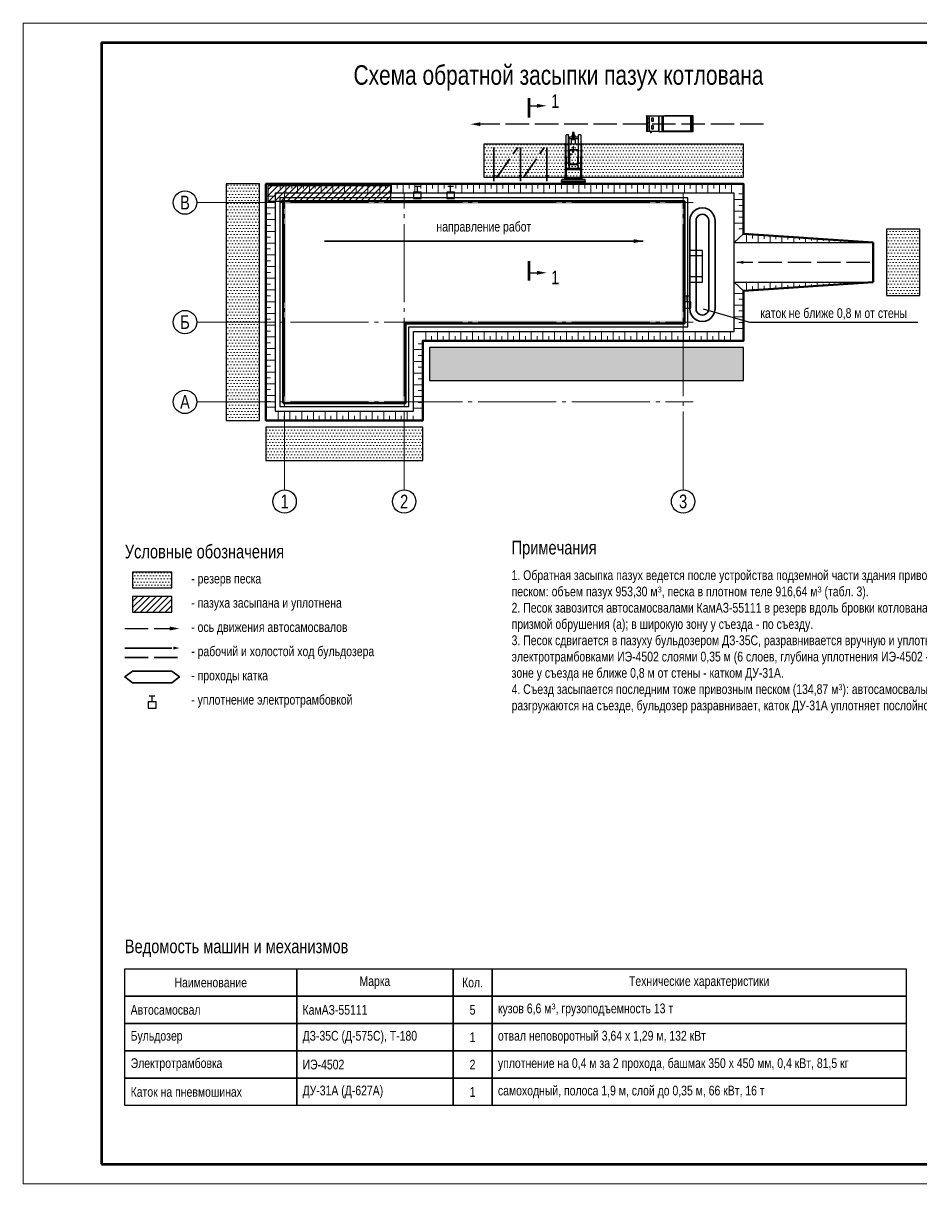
# Paper-space layout 'Лист 7' of a CAD drawing. Header units: metres, sheet in millimetres. Extents: x 0 to 420, y 0 to 297.
# Drawn here: x 0 to 229.7, y 0 to 297 of the extents above; entities that cross this region are included whole.
import ezdxf

# ---------------------------------------------------------------- set-up
doc = ezdxf.new("R2010")
doc.units = ezdxf.units.M
doc.linetypes.add('ГОСТ_штриховая', pattern=[7.5, 6, -1.5])
doc.linetypes.add('ГОСТ_штрихпунктирная', pattern=[24, 20, -1.5, 1, -1.5])
for name, color, linetype, lineweight in [('Бергштрихи', 7, 'Continuous', 18), ('Котлован', 7, 'Continuous', 50), ('Котлован_низ', 7, 'Continuous', 25), ('Машины', 7, 'Continuous', 25), ('Надписи', 7, 'Continuous', 25), ('Оси_движения', 7, 'Continuous', 18), ('Перемещения', 7, 'Continuous', 35), ('Профиль', 7, 'Continuous', 50), ('Рамка', 7, 'Continuous', 70), ('Транспорт', 1, 'Continuous', 25), ('Штамп', 7, 'Continuous', 25), ('Штриховка', 8, 'Continuous', 18)]:
    doc.layers.add(name, color=color, linetype=linetype, lineweight=lineweight)
doc.layers.add('Видовой_экран', color=8, linetype='Continuous', lineweight=13, plot=False)
doc.styles.add('ГОСТ тип Б', font='ofont.ru_GOST type B.ttf')

# ---------------------------------------------------------------- blocks, each defined once
blk = doc.blocks.new('Бульдозер план')
at = {"color": 0, "linetype": 'ByBlock', "lineweight": -2}
for points in [[(-0.16, 1.82), (-0.46, 1.72)], [(-0.16, 1.82), (-0.16, 1.82)], [(0, 1.82), (-0.16, 1.82)], [(-0.16, 1.82), (-0.16, -1.82)], [(-0.09, 1.82), (-0.09, -1.82)], [(0, 1.82), (0, -1.82)], [(-7.05, 0.09), (-7.48, 0.09), (-7.48, -0.15), (-7.05, -0.15), (-7.05, 0.09)], [(-7.45, -0.03), (-7.44, -0.05), (-7.43, -0.06), (-7.42, -0.07), (-7.39, -0.08), (-7.37, -0.07), (-7.35, -0.06), (-7.34, -0.05), (-7.34, -0.03), (-7.34, -0.01), (-7.35, 0), (-7.37, 0.01), (-7.39, 0.02), (-7.42, 0.01), (-7.43, 0), (-7.44, -0.01), (-7.45, -0.03)], [(-7.4, 0.04), (-7.41, 0.02)], [(-7.4, 0.04), (-7.37, 0.04)], [(-7.37, 0.01), (-7.37, 0.04)], [(-7.16, 1.1), (-7.16, 0.77)], [(-7.16, 1.1), (-2.83, 1.1)], [(-2.88, 0.77), (-7.16, 0.77)], [(-7.05, 0.23), (-7.05, -0.28)], [(-6.76, 0.23), (-7.05, 0.23)], [(-6.76, 0.68), (-4.81, 0.68)], [(-6.76, 0.68), (-6.76, -0.69)], [(-6.7, -0.09), (-6.72, -0.05), (-6.72, 0), (-6.72, 0.05), (-6.7, 0.1)], [(-6.7, -0.08), (-6.71, -0.04), (-6.72, 0), (-6.71, 0.04), (-6.7, 0.08)], [(-6.7, 0.1), (-6.7, -0.09)], [(-6.67, 0.1), (-6.7, 0.1)], [(-6.68, 0.1), (-6.68, -0.09)], [(-6.67, 0.1), (-6.64, 0.09), (-6.62, 0.08), (-6.6, 0.06), (-6.59, 0.04)], [(-6.59, -0.04), (-6.59, 0.04)], [(-6.59, 0.04), (-6.54, 0.04)], [(-6.54, 0.68), (-6.54, -0.69)], [(-6.4, 0.68), (-6.4, 0.77)], [(-6.4, -0.36), (-5.8, -0.36), (-5.8, 0.3), (-6.4, 0.3), (-6.4, -0.36)], [(-5.86, 1.22), (-5.86, 1.1)], [(-5.46, 1.22), (-5.86, 1.22)], [(-5.46, 1.17), (-5.46, 1.22)], [(-5.46, 1.21), (-0.81, 1.22)], [(-5.46, 1.17), (-5.46, 1.1)], [(-5.33, -0.04), (-5.32, -0.07), (-5.3, -0.1), (-5.26, -0.12), (-5.22, -0.13), (-5.17, -0.12), (-5.14, -0.1), (-5.11, -0.07), (-5.1, -0.04), (-5.11, 0), (-5.14, 0.03), (-5.17, 0.05), (-5.22, 0.06), (-5.26, 0.05), (-5.3, 0.03), (-5.32, 0), (-5.33, -0.04)], [(-5.28, -0.04), (-5.28, -0.06), (-5.26, -0.07), (-5.24, -0.09), (-5.22, -0.09), (-5.19, -0.09), (-5.17, -0.07), (-5.15, -0.06), (-5.15, -0.04), (-5.15, -0.01), (-5.17, 0), (-5.19, 0.02), (-5.22, 0.02), (-5.24, 0.02), (-5.26, 0), (-5.28, -0.01), (-5.28, -0.04)], [(-4.87, 0.68), (-4.87, -0.69)], [(-4.81, 0.68), (-4.81, -0.69)], [(-4.81, 0.66), (-2.62, 0.6)], [(-4.77, -0.08), (-4.76, -0.12), (-4.73, -0.16), (-4.69, -0.18), (-4.64, -0.19), (-4.58, -0.18), (-4.54, -0.16), (-4.51, -0.12), (-4.5, -0.08), (-4.51, -0.03), (-4.54, 0), (-4.58, 0.03), (-4.64, 0.04), (-4.69, 0.03), (-4.73, 0), (-4.76, -0.03), (-4.77, -0.08)], [(-0.81, 1.1), (-3.77, 1.1)], [(-3.53, 0.62), (-3.53, 0.77)], [(-3.29, 0.61), (-2.48, 0.61)], [(-3.17, 0.72), (-3.17, 0.61)], [(-2.48, 0.72), (-3.17, 0.72)], [(-2.93, -0.04), (-2.93, -0.06), (-2.91, -0.07), (-2.9, -0.08), (-2.87, -0.09), (-2.85, -0.08), (-2.83, -0.07), (-2.82, -0.06), (-2.81, -0.04), (-2.82, -0.02), (-2.83, -0.01), (-2.85, 0), (-2.87, 0.01), (-2.9, 0), (-2.91, -0.01), (-2.93, -0.02), (-2.93, -0.04)], [(-2.88, 1.1), (-2.88, 0.77)], [(-2.88, 0.77), (-2.88, 1.1)], [(-2.72, 0.6), (-2.72, -0.62)], [(-2.62, 0.6), (-2.62, -0.62)], [(-2.5, 0.72), (-2.5, 0.61)], [(-2.48, 0.72), (-2.48, 0.61)], [(-2.48, 0.72), (-2.41, 0.7)], [(-2.48, 0.61), (-2.41, 0.63)], [(-2.41, 0.63), (-2.41, 0.7)], [(-2.41, 0.7), (-2.08, 0.7)], [(-2.41, 0.63), (-2.08, 0.63)], [(-2.08, 1.1), (-2.08, -1.11)], [(-1.89, 1.1), (-1.89, -1.11)], [(-0.81, 1.3), (-0.81, 1.01)], [(-0.46, 1.3), (-0.81, 1.3)], [(-0.46, 1.01), (-0.81, 1.01)], [(-0.71, 1.15), (-0.7, 1.13), (-0.68, 1.11), (-0.66, 1.1), (-0.63, 1.09), (-0.61, 1.1), (-0.58, 1.11), (-0.57, 1.13), (-0.56, 1.15), (-0.57, 1.18), (-0.58, 1.2), (-0.61, 1.21), (-0.63, 1.21), (-0.66, 1.21), (-0.68, 1.2), (-0.7, 1.18), (-0.71, 1.15)], [(-0.68, 1.15), (-0.68, 1.14), (-0.67, 1.13), (-0.65, 1.12), (-0.63, 1.11), (-0.61, 1.12), (-0.6, 1.13), (-0.59, 1.14), (-0.58, 1.15), (-0.59, 1.17), (-0.6, 1.18), (-0.61, 1.19), (-0.63, 1.19), (-0.65, 1.19), (-0.67, 1.18), (-0.68, 1.17), (-0.68, 1.15)], [(-0.63, 1.01), (-0.63, -1.03)], [(-0.46, -1.7), (-0.46, 1.72)], [(-7.41, -0.07), (-7.41, -0.1)], [(-7.41, -0.1), (-7.38, -0.1)], [(-7.38, -0.1), (-7.38, -0.07)], [(-2.88, -0.78), (-7.16, -0.78)], [(-7.16, -0.78), (-7.16, -1.11)], [(-2.83, -1.11), (-7.16, -1.11)], [(-7.05, -0.28), (-6.76, -0.28)], [(-6.76, -0.69), (-4.81, -0.69)], [(-4.81, -1.11), (-6.76, -1.11)], [(-6.7, -0.09), (-6.67, -0.09)], [(-6.59, -0.04), (-6.6, -0.06), (-6.62, -0.08), (-6.64, -0.09), (-6.67, -0.09)], [(-6.59, -0.04), (-6.54, -0.04)], [(-6.4, -0.78), (-6.4, -0.69)], [(-5.68, -1.11), (-6.08, -1.11)], [(-5.87, -1.22), (-5.87, -1.11)], [(-5.46, -1.22), (-5.87, -1.22)], [(-5.24, -1.11), (-5.64, -1.11)], [(-5.46, -1.19), (-5.46, -1.11)], [(-5.46, -1.19), (-5.46, -1.22)], [(-5.46, -1.19), (-5.46, -1.19)], [(-0.81, -1.22), (-5.46, -1.22)], [(-4.81, -0.66), (-2.62, -0.62)], [(-4.69, -0.08), (-4.69, -0.09), (-4.67, -0.11), (-4.66, -0.12), (-4.64, -0.12), (-4.61, -0.12), (-4.6, -0.11), (-4.59, -0.09), (-4.58, -0.08), (-4.59, -0.06), (-4.6, -0.05), (-4.61, -0.04), (-4.64, -0.03), (-4.66, -0.04), (-4.67, -0.05), (-4.69, -0.06), (-4.69, -0.08)], [(-4.26, -0.41), (-4.26, -0.43), (-4.24, -0.46), (-4.21, -0.47), (-4.18, -0.48), (-4.15, -0.47), (-4.12, -0.46), (-4.1, -0.43), (-4.1, -0.41), (-4.1, -0.38), (-4.12, -0.36), (-4.15, -0.35), (-4.18, -0.34), (-4.21, -0.35), (-4.24, -0.36), (-4.26, -0.38), (-4.26, -0.41)], [(-4.25, -0.41), (-4.24, -0.43), (-4.23, -0.45), (-4.21, -0.46), (-4.18, -0.46), (-4.15, -0.46), (-4.13, -0.45), (-4.12, -0.43), (-4.11, -0.41), (-4.12, -0.39), (-4.13, -0.37), (-4.15, -0.36), (-4.18, -0.35), (-4.21, -0.36), (-4.23, -0.37), (-4.24, -0.39), (-4.25, -0.41)], [(-3.77, -1.11), (-0.81, -1.11)], [(-3.53, -0.78), (-3.53, -0.63)], [(-3.17, -0.74), (-3.17, -0.63)], [(-2.48, -0.63), (-3.17, -0.63)], [(-3.17, -0.74), (-2.48, -0.74)], [(-2.88, -1.11), (-2.88, -0.78)], [(-2.88, -0.78), (-2.88, -1.11)], [(-2.5, -0.63), (-2.5, -0.74)], [(-2.48, -0.63), (-2.48, -0.74)], [(-2.48, -0.63), (-2.41, -0.65)], [(-2.48, -0.74), (-2.41, -0.72)], [(-2.41, -0.72), (-2.41, -0.65)], [(-2.41, -0.65), (-2.08, -0.65)], [(-2.41, -0.72), (-2.08, -0.72)], [(-0.81, -1.03), (-0.81, -1.32)], [(-0.46, -1.03), (-0.81, -1.03)], [(-0.46, -1.32), (-0.81, -1.32)], [(-0.71, -1.17), (-0.7, -1.19), (-0.68, -1.21), (-0.66, -1.23), (-0.63, -1.23), (-0.61, -1.23), (-0.58, -1.21), (-0.57, -1.19), (-0.56, -1.17), (-0.57, -1.15), (-0.58, -1.13), (-0.61, -1.12), (-0.63, -1.11), (-0.66, -1.12), (-0.68, -1.13), (-0.7, -1.15), (-0.71, -1.17)], [(-0.68, -1.17), (-0.68, -1.19), (-0.67, -1.2), (-0.65, -1.21), (-0.63, -1.21), (-0.61, -1.21), (-0.6, -1.2), (-0.59, -1.19), (-0.58, -1.17), (-0.59, -1.16), (-0.6, -1.14), (-0.61, -1.13), (-0.63, -1.13), (-0.65, -1.13), (-0.67, -1.14), (-0.68, -1.16), (-0.68, -1.17)], [(-0.16, -1.82), (-0.46, -1.7)], [(0, -1.82), (-0.16, -1.82)]]:
    blk.add_lwpolyline(points, dxfattribs=at)
blk = doc.blocks.new('Самосвал план')
at = {"color": 0, "linetype": 'ByBlock', "lineweight": -2}
for p, q in [((-7.05, 1.08), (-7.05, -0.07)), ((-6.06, 1.08), (-7.05, 1.08)), ((-6.96, 0.99), (-6.96, -0.07)), ((-6.8, 0.99), (-6.96, 0.99)), ((-6.8, -1.17), (-6.8, 0.99)), ((-6.71, -1.26), (-6.71, 1.08)), ((-2.32, 1.02), (-6.65, 1.02)), ((-6.65, -1.21), (-6.65, 1.02)), ((-6.57, 1.02), (-6.57, 1.08)), ((-6.27, 1.02), (-6.27, 1.08)), ((-3.68, 1.08), (-6.06, 1.08)), ((-6.04, 1.02), (-6.04, 1.08)), ((-2.75, 1.08), (-3.68, 1.08)), ((-3.26, 1.02), (-3.26, 1.08)), ((-1.87, 1.08), (-2.75, 1.08)), ((-2.54, -1.21), (-2.54, 1.02)), ((-2.32, -1.21), (-2.32, 1.02)), ((-1.87, -1.26), (-1.87, 1.08)), ((-1.82, 0.81), (-1.87, 0.81)), ((-1.82, 1.08), (-0.08, 1.08)), ((-1.82, -1.26), (-1.82, 1.08)), ((-0.66, 1.22), (-0.67, 1.22)), ((-0.67, 1.18), (-0.66, 1.18)), ((-0.63, 1.26), (-0.66, 1.26)), ((-0.66, 1.26), (-0.66, 1.08)), ((-0.63, 1.08), (-0.63, 1.26)), ((-0.41, -1.26), (-0.41, 1.08)), ((-0.17, 0.54), (-0.33, 0.35)), ((-0.33, 0.35), (-0.32, 0.34)), ((-0.22, 0.45), (-0.32, 0.34)), ((-0.22, 0.45), (-0.23, 0.46)), ((-0.17, -1.26), (-0.17, 1.08)), ((-0.08, -1.29), (-0.08, 1.1)), ((0, -1.2), (0, 0.99)), ((-7.05, -0.07), (-7.05, -1.26)), ((-7.05, -1.26), (-6.09, -1.26)), ((-6.96, -0.07), (-6.96, -1.17)), ((-6.96, -1.17), (-6.8, -1.17)), ((-6.65, -1.21), (-2.32, -1.21)), ((-6.57, -1.26), (-6.57, -1.21)), ((-6.57, -1.21), (-6.57, -1.21)), ((-6.27, -1.26), (-6.27, -1.21)), ((-6.09, -1.26), (-3.68, -1.26)), ((-6.09, -1.26), (-6.09, -1.26)), ((-6.04, -1.26), (-6.04, -1.21)), ((-3.68, -1.26), (-2.75, -1.26)), ((-3.26, -1.26), (-3.26, -1.21)), ((-1.87, -1.26), (-2.75, -1.26)), ((-1.82, -1.02), (-1.87, -1.02)), ((-0.08, -1.26), (-1.82, -1.26)), ((-0.17, -0.09), (-0.33, -0.28)), ((-0.33, -0.28), (-0.32, -0.29)), ((-0.17, -0.71), (-0.33, -0.89)), ((-0.33, -0.89), (-0.32, -0.9)), ((-0.22, -0.18), (-0.32, -0.29)), ((-0.22, -0.79), (-0.32, -0.9)), ((-0.22, -0.18), (-0.23, -0.16)), ((-0.22, -0.79), (-0.23, -0.78)), ((-0.17, -0.09), (-0.17, -0.71))]:
    blk.add_line(p, q, dxfattribs=at)
at = {"color": 0, "linetype": 'ByBlock', "lineweight": -2, "extrusion": (0, 0, -1)}
for points in [[(0.77, 0.71), (1.07, 0.71), (1.07, 0.26), (0.77, 0.26)], [(0.67, 1.12), (0.7, 1.12), (0.7, 1.28), (0.67, 1.28)], [(0.77, -0.46), (1.07, -0.46), (1.07, -0.91), (0.77, -0.91)]]:
    blk.add_lwpolyline(points, close=True, dxfattribs=at)
for centre, radius, start, end in [((0.13, 0.98), 0.133, 113.3155, 173.4253), ((0.1, -1.19), 0.0957, -176.7771, -99.5623)]:
    blk.add_arc(centre, radius, start, end, dxfattribs=at)

psp = doc.layouts.new('Лист 7')

# ---------------------------------------------------------------- hatches: boundary and pattern name
at = {"layer": 'Котлован'}
h = psp.add_hatch(color=256, dxfattribs=at)
h.dxf.hatch_style = 1
h.paths.add_polyline_path([(66.56, 199.76), (97.84, 199.76), (97.84, 220.16), (169.24, 220.16), (169.24, 251.44), (66.56, 251.44)])
h.paths.add_polyline_path([(67.24, 200.44), (97.16, 200.44), (97.16, 220.84), (168.56, 220.84), (168.56, 250.76), (67.24, 250.76)])
at = {"layer": 'Штриховка'}
h = psp.add_hatch(dxfattribs=at)
h.set_pattern_fill('DOTS', scale=0.5)
h.paths.add_polyline_path([(117.9, 257.563), (184.373, 257.563), (184.373, 266.063), (117.9, 266.063)])
h = psp.add_hatch(dxfattribs=at)
h.set_pattern_fill('DOTS', scale=0.5)
h.paths.add_polyline_path([(51.937, 195.337), (60.437, 195.337), (60.437, 255.863), (51.937, 255.863)])
h = psp.add_hatch(dxfattribs=at)
h.set_pattern_fill('ANSI31', scale=0.35)
h.paths.add_polyline_path([(62.647, 251.44), (94.1, 251.44), (94.1, 255.353), (62.647, 255.353)])
h = psp.add_hatch(dxfattribs=at)
h.set_pattern_fill('DOTS', scale=0.5)
h.paths.add_polyline_path([(220.951, 227.3), (229.451, 227.3), (229.451, 244.3), (220.951, 244.3)])
h = psp.add_hatch(dxfattribs=at)
h.set_pattern_fill('DOTS', scale=0.5)
h.paths.add_polyline_path([(103.963, 205.537), (184.373, 205.537), (184.373, 214.037), (103.963, 214.037)])
h = psp.add_hatch(dxfattribs=at)
h.set_pattern_fill('DOTS', scale=0.5)
h.paths.add_polyline_path([(62.137, 185.137), (102.263, 185.137), (102.263, 193.637), (62.137, 193.637)])
h = psp.add_hatch(dxfattribs=at)
h.set_pattern_fill('DOTS', scale=0.5)
h.paths.add_polyline_path([(28, 152.5), (38, 152.5), (38, 156.5), (28, 156.5)])
h = psp.add_hatch(dxfattribs=at)
h.set_pattern_fill('ANSI31', scale=0.35)
h.paths.add_polyline_path([(28, 146.3), (38, 146.3), (38, 150.3), (28, 150.3)])

# ---------------------------------------------------------------- linework, layer by layer
at = {"layer": 'Бергштрихи'}
for points in [[(65.74, 255.863), (65.74, 254.671)], [(67.24, 255.863), (67.24, 253.48)], [(68.74, 255.863), (68.74, 254.671)], [(70.24, 255.863), (70.24, 253.48)], [(71.74, 255.863), (71.74, 254.671)], [(73.24, 255.863), (73.24, 253.48)], [(74.74, 255.863), (74.74, 254.671)], [(76.24, 255.863), (76.24, 253.48)], [(77.74, 255.863), (77.74, 254.671)], [(79.24, 255.863), (79.24, 253.48)], [(80.74, 255.863), (80.74, 254.671)], [(82.24, 255.863), (82.24, 253.48)], [(83.74, 255.863), (83.74, 254.671)], [(85.24, 255.863), (85.24, 253.48)], [(86.74, 255.863), (86.74, 254.671)], [(88.24, 255.863), (88.24, 253.48)], [(89.74, 255.863), (89.74, 254.671)], [(91.24, 255.863), (91.24, 253.48)], [(92.74, 255.863), (92.74, 254.671)], [(94.24, 255.863), (94.24, 253.48)], [(95.74, 255.863), (95.74, 254.671)], [(97.24, 255.863), (97.24, 253.48)], [(98.74, 255.863), (98.74, 254.671)], [(100.24, 255.863), (100.24, 253.48)], [(101.74, 255.863), (101.74, 254.671)], [(103.24, 255.863), (103.24, 253.48)], [(104.74, 255.863), (104.74, 254.671)], [(106.24, 255.863), (106.24, 253.48)], [(107.74, 255.863), (107.74, 254.671)], [(109.24, 255.863), (109.24, 253.48)], [(110.74, 255.863), (110.74, 254.671)], [(112.24, 255.863), (112.24, 253.48)], [(113.74, 255.863), (113.74, 254.671)], [(115.24, 255.863), (115.24, 253.48)], [(116.74, 255.863), (116.74, 254.671)], [(118.24, 255.863), (118.24, 253.48)], [(119.74, 255.863), (119.74, 254.671)], [(121.24, 255.863), (121.24, 253.48)], [(122.74, 255.863), (122.74, 254.671)], [(124.24, 255.863), (124.24, 253.48)], [(125.74, 255.863), (125.74, 254.671)], [(127.24, 255.863), (127.24, 253.48)], [(128.74, 255.863), (128.74, 254.671)], [(130.24, 255.863), (130.24, 253.48)], [(131.74, 255.863), (131.74, 254.671)], [(133.24, 255.863), (133.24, 253.48)], [(134.74, 255.863), (134.74, 254.671)], [(136.24, 255.863), (136.24, 253.48)], [(137.74, 255.863), (137.74, 254.671)], [(139.24, 255.863), (139.24, 253.48)], [(140.74, 255.863), (140.74, 254.671)], [(142.24, 255.863), (142.24, 253.48)], [(143.74, 255.863), (143.74, 254.671)], [(145.24, 255.863), (145.24, 253.48)], [(146.74, 255.863), (146.74, 254.671)], [(148.24, 255.863), (148.24, 253.48)], [(149.74, 255.863), (149.74, 254.671)], [(151.24, 255.863), (151.24, 253.48)], [(152.74, 255.863), (152.74, 254.671)], [(154.24, 255.863), (154.24, 253.48)], [(155.74, 255.863), (155.74, 254.671)], [(157.24, 255.863), (157.24, 253.48)], [(158.74, 255.863), (158.74, 254.671)], [(160.24, 255.863), (160.24, 253.48)], [(161.74, 255.863), (161.74, 254.671)], [(163.24, 255.863), (163.24, 253.48)], [(164.74, 255.863), (164.74, 254.671)], [(166.24, 255.863), (166.24, 253.48)], [(167.74, 255.863), (167.74, 254.671)], [(169.24, 255.863), (169.24, 253.48)], [(170.74, 255.863), (170.74, 254.671)], [(172.24, 255.863), (172.24, 253.48)], [(173.74, 255.863), (173.74, 254.671)], [(175.24, 255.863), (175.24, 253.48)], [(176.74, 255.863), (176.74, 254.671)], [(178.24, 255.863), (178.24, 253.48)], [(179.74, 255.863), (179.74, 254.671)], [(181.24, 255.863), (181.24, 253.48)], [(62.137, 252.73), (64.52, 252.73)], [(184.373, 253.37), (183.181, 253.37)], [(62.137, 251.23), (63.329, 251.23)], [(62.137, 249.73), (64.52, 249.73)], [(184.373, 251.87), (181.99, 251.87)], [(184.373, 250.37), (183.181, 250.37)], [(62.137, 248.23), (63.329, 248.23)], [(62.137, 246.73), (64.52, 246.73)], [(184.373, 248.87), (181.99, 248.87)], [(184.373, 247.37), (183.181, 247.37)], [(62.137, 245.23), (63.329, 245.23)], [(62.137, 243.73), (64.52, 243.73)], [(184.373, 245.87), (181.99, 245.87)], [(184.373, 244.37), (183.181, 244.37)], [(62.137, 242.23), (63.329, 242.23)], [(62.137, 240.73), (64.52, 240.73)], [(185.127, 243.072), (185.127, 240.9)], [(186.635, 242.971), (186.635, 241.936)], [(188.143, 242.87), (188.143, 240.9)], [(189.651, 242.769), (189.651, 241.835)], [(191.159, 242.668), (191.159, 240.9)], [(192.667, 242.567), (192.667, 241.734)], [(194.175, 242.466), (194.175, 240.9)], [(195.683, 242.365), (195.683, 241.633)], [(197.191, 242.264), (197.191, 240.9)], [(198.699, 242.163), (198.699, 241.532)], [(200.208, 242.062), (200.208, 240.9)], [(201.716, 241.961), (201.716, 241.43)], [(203.224, 241.86), (203.224, 240.9)], [(204.732, 241.759), (204.732, 241.329)], [(206.24, 241.658), (206.24, 240.9)], [(207.748, 241.557), (207.748, 241.228)], [(209.256, 241.456), (209.256, 240.9)], [(210.764, 241.355), (210.764, 241.127)], [(212.272, 241.254), (212.272, 240.9)], [(213.78, 241.153), (213.78, 241.026)], [(215.288, 241.052), (215.288, 240.9)], [(216.797, 240.951), (216.797, 240.925)], [(62.137, 239.23), (63.329, 239.23)], [(62.137, 237.73), (64.52, 237.73)], [(62.137, 236.23), (63.329, 236.23)], [(62.137, 234.73), (64.52, 234.73)], [(62.137, 233.23), (63.329, 233.23)], [(62.137, 231.73), (64.52, 231.73)], [(62.137, 230.23), (63.329, 230.23)], [(62.137, 228.73), (64.52, 228.73)], [(185.127, 228.528), (185.127, 230.7)], [(186.635, 228.629), (186.635, 229.664)], [(188.143, 228.73), (188.143, 230.7)], [(189.651, 228.831), (189.651, 229.765)], [(191.159, 228.932), (191.159, 230.7)], [(192.667, 229.033), (192.667, 229.866)], [(194.175, 229.134), (194.175, 230.7)], [(195.683, 229.235), (195.683, 229.967)], [(197.191, 229.336), (197.191, 230.7)], [(198.699, 229.437), (198.699, 230.068)], [(200.208, 229.538), (200.208, 230.7)], [(201.716, 229.639), (201.716, 230.17)], [(203.224, 229.74), (203.224, 230.7)], [(204.732, 229.841), (204.732, 230.271)], [(206.24, 229.942), (206.24, 230.7)], [(207.748, 230.043), (207.748, 230.372)], [(209.256, 230.144), (209.256, 230.7)], [(210.764, 230.245), (210.764, 230.473)], [(212.272, 230.346), (212.272, 230.7)], [(213.78, 230.447), (213.78, 230.574)], [(215.288, 230.548), (215.288, 230.7)], [(216.797, 230.649), (216.797, 230.675)], [(62.137, 227.23), (63.329, 227.23)], [(62.137, 225.73), (64.52, 225.73)], [(184.373, 227.87), (181.99, 227.87)], [(184.373, 226.37), (183.181, 226.37)], [(62.137, 224.23), (63.329, 224.23)], [(184.373, 224.87), (181.99, 224.87)], [(184.373, 223.37), (183.181, 223.37)], [(62.137, 222.73), (64.52, 222.73)], [(62.137, 221.23), (63.329, 221.23)], [(184.373, 221.87), (181.99, 221.87)], [(184.373, 220.37), (183.181, 220.37)], [(62.137, 219.73), (64.52, 219.73)], [(62.137, 218.23), (63.329, 218.23)], [(103.013, 215.737), (103.013, 218.12)], [(104.513, 215.737), (104.513, 216.929)], [(106.013, 215.737), (106.013, 218.12)], [(107.513, 215.737), (107.513, 216.929)], [(109.013, 215.737), (109.013, 218.12)], [(110.513, 215.737), (110.513, 216.929)], [(112.013, 215.737), (112.013, 218.12)], [(113.513, 215.737), (113.513, 216.929)], [(115.013, 215.737), (115.013, 218.12)], [(116.513, 215.737), (116.513, 216.929)], [(118.013, 215.737), (118.013, 218.12)], [(119.513, 215.737), (119.513, 216.929)], [(121.013, 215.737), (121.013, 218.12)], [(122.513, 215.737), (122.513, 216.929)], [(124.013, 215.737), (124.013, 218.12)], [(125.513, 215.737), (125.513, 216.929)], [(127.013, 215.737), (127.013, 218.12)], [(128.513, 215.737), (128.513, 216.929)], [(130.013, 215.737), (130.013, 218.12)], [(131.513, 215.737), (131.513, 216.929)], [(133.013, 215.737), (133.013, 218.12)], [(134.513, 215.737), (134.513, 216.929)], [(136.013, 215.737), (136.013, 218.12)], [(137.513, 215.737), (137.513, 216.929)], [(139.013, 215.737), (139.013, 218.12)], [(140.513, 215.737), (140.513, 216.929)], [(142.013, 215.737), (142.013, 218.12)], [(143.513, 215.737), (143.513, 216.929)], [(145.013, 215.737), (145.013, 218.12)], [(146.513, 215.737), (146.513, 216.929)], [(148.013, 215.737), (148.013, 218.12)], [(149.513, 215.737), (149.513, 216.929)], [(151.013, 215.737), (151.013, 218.12)], [(152.513, 215.737), (152.513, 216.929)], [(154.013, 215.737), (154.013, 218.12)], [(155.513, 215.737), (155.513, 216.929)], [(157.013, 215.737), (157.013, 218.12)], [(158.513, 215.737), (158.513, 216.929)], [(160.013, 215.737), (160.013, 218.12)], [(161.513, 215.737), (161.513, 216.929)], [(163.013, 215.737), (163.013, 218.12)], [(164.513, 215.737), (164.513, 216.929)], [(166.013, 215.737), (166.013, 218.12)], [(167.513, 215.737), (167.513, 216.929)], [(169.013, 215.737), (169.013, 218.12)], [(170.513, 215.737), (170.513, 216.929)], [(172.013, 215.737), (172.013, 218.12)], [(173.513, 215.737), (173.513, 216.929)], [(175.013, 215.737), (175.013, 218.12)], [(176.513, 215.737), (176.513, 216.929)], [(178.013, 215.737), (178.013, 218.12)], [(179.513, 215.737), (179.513, 216.929)], [(181.013, 215.737), (181.013, 218.12)], [(184.373, 218.87), (181.99, 218.87)], [(62.137, 216.73), (64.52, 216.73)], [(62.137, 215.23), (63.329, 215.23)], [(102.263, 214.97), (101.071, 214.97)], [(62.137, 213.73), (64.52, 213.73)], [(62.137, 212.23), (63.329, 212.23)], [(102.263, 213.47), (99.88, 213.47)], [(102.263, 211.97), (101.071, 211.97)], [(62.137, 210.73), (64.52, 210.73)], [(62.137, 209.23), (63.329, 209.23)], [(102.263, 210.47), (99.88, 210.47)], [(102.263, 208.97), (101.071, 208.97)], [(62.137, 207.73), (64.52, 207.73)], [(62.137, 206.23), (63.329, 206.23)], [(102.263, 207.47), (99.88, 207.47)], [(102.263, 205.97), (101.071, 205.97)], [(62.137, 204.73), (64.52, 204.73)], [(62.137, 203.23), (63.329, 203.23)], [(102.263, 204.47), (99.88, 204.47)], [(102.263, 202.97), (101.071, 202.97)], [(62.137, 201.73), (64.52, 201.73)], [(62.137, 200.23), (63.329, 200.23)], [(102.263, 201.47), (99.88, 201.47)], [(102.263, 199.97), (101.071, 199.97)], [(62.137, 198.73), (64.52, 198.73)], [(65.27, 195.337), (65.27, 197.72)], [(66.77, 195.337), (66.77, 196.529)], [(68.27, 195.337), (68.27, 197.72)], [(69.77, 195.337), (69.77, 196.529)], [(71.27, 195.337), (71.27, 197.72)], [(72.77, 195.337), (72.77, 196.529)], [(74.27, 195.337), (74.27, 197.72)], [(75.77, 195.337), (75.77, 196.529)], [(77.27, 195.337), (77.27, 197.72)], [(78.77, 195.337), (78.77, 196.529)], [(80.27, 195.337), (80.27, 197.72)], [(81.77, 195.337), (81.77, 196.529)], [(83.27, 195.337), (83.27, 197.72)], [(84.77, 195.337), (84.77, 196.529)], [(86.27, 195.337), (86.27, 197.72)], [(87.77, 195.337), (87.77, 196.529)], [(89.27, 195.337), (89.27, 197.72)], [(90.77, 195.337), (90.77, 196.529)], [(92.27, 195.337), (92.27, 197.72)], [(93.77, 195.337), (93.77, 196.529)], [(95.27, 195.337), (95.27, 197.72)], [(96.77, 195.337), (96.77, 196.529)], [(98.27, 195.337), (98.27, 197.72)], [(99.77, 195.337), (99.77, 196.529)], [(102.263, 198.47), (99.88, 198.47)]]:
    psp.add_lwpolyline(points, dxfattribs=at)
at = {"layer": 'Видовой_экран'}
psp.add_lwpolyline([(0, 0), (420, 0), (420, 297), (0, 297)], close=True, dxfattribs=at)
at = {"layer": 'Котлован'}
for points in [[(184.373, 243.123), (184.373, 255.863), (62.137, 255.863), (62.137, 195.337), (102.263, 195.337), (102.263, 215.737), (184.373, 215.737), (184.373, 228.477)], [(184.373, 243.123), (217.551, 240.9)], [(217.551, 230.7), (217.551, 240.9)], [(184.373, 228.477), (217.551, 230.7)]]:
    psp.add_lwpolyline(points, dxfattribs=at)
psp.add_lwpolyline([(66.56, 199.76), (97.84, 199.76), (97.84, 220.16), (169.24, 220.16), (169.24, 251.44), (66.56, 251.44)], close=True, dxfattribs=at)
at = {"layer": 'Котлован_низ'}
for points in [[(64.52, 197.72), (99.88, 197.72), (99.88, 218.12), (181.99, 218.12), (181.99, 253.48), (64.52, 253.48)], [(65.71, 198.91), (98.69, 198.91), (98.69, 219.31), (170.09, 219.31), (170.09, 252.29), (65.71, 252.29)]]:
    psp.add_lwpolyline(points, close=True, dxfattribs=at)
for points in [[(181.99, 240.9), (184.373, 243.123)], [(181.99, 240.9), (217.551, 240.9)], [(181.99, 230.7), (217.551, 230.7)], [(181.99, 230.7), (184.373, 228.477)]]:
    psp.add_lwpolyline(points, dxfattribs=at)
at = {"layer": 'Машины'}
for points in [[(117.9, 257.563), (184.373, 257.563), (184.373, 266.063), (117.9, 266.063)], [(51.937, 195.337), (60.437, 195.337), (60.437, 255.863), (51.937, 255.863)], [(62.647, 251.44), (94.1, 251.44), (94.1, 255.353), (62.647, 255.353)], [(99.91, 252.161), (101.89, 252.161), (101.89, 253.781), (99.91, 253.781)], [(108.41, 252.161), (110.39, 252.161), (110.39, 253.781), (108.41, 253.781)], [(220.951, 227.3), (229.451, 227.3), (229.451, 244.3), (220.951, 244.3)], [(173.83, 230.7), (173.83, 238.86), (170.6, 238.86), (170.6, 230.7)], [(168.93, 224.11), (170.91, 224.11), (170.91, 225.73), (168.93, 225.73)], [(103.963, 205.537), (184.373, 205.537), (184.373, 214.037), (103.963, 214.037)], [(62.137, 185.137), (102.263, 185.137), (102.263, 193.637), (62.137, 193.637)], [(28, 152.5), (38, 152.5), (38, 156.5), (28, 156.5)], [(28, 146.3), (38, 146.3), (38, 150.3), (28, 150.3)], [(32.01, 121.69), (33.99, 121.69), (33.99, 123.31), (32.01, 123.31)]]:
    psp.add_lwpolyline(points, close=True, dxfattribs=at)
for points in [[(100.18, 255.311), (101.62, 255.311)], [(100.9, 253.781), (100.9, 255.311)], [(108.68, 255.311), (110.12, 255.311)], [(109.4, 253.781), (109.4, 255.311)], [(173.83, 237.5), (170.6, 237.5)], [(173.83, 232.06), (170.6, 232.06)], [(169.2, 227.26), (170.64, 227.26)], [(169.92, 225.73), (169.92, 227.26)], [(32.28, 124.84), (33.72, 124.84)], [(33, 123.31), (33, 124.84)]]:
    psp.add_lwpolyline(points, dxfattribs=at)
at = {"layer": 'Надписи'}
for points in [[(131.46, 275.863, 1, 0, 0), (133.96, 275.863, 0, 0, 0)], [(131.46, 233.14, 1, 0, 0), (133.96, 233.14, 0, 0, 0)]]:
    psp.add_lwpolyline(points, format="xyseb", dxfattribs=at)
for points in [[(129.46, 275.863), (131.46, 275.863)], [(129.46, 233.14), (131.46, 233.14)], [(174, 223.9), (185.9, 220.5), (228.95, 220.5)]]:
    psp.add_lwpolyline(points, dxfattribs=at)
for centre in [(41.4, 251.1), (41.4, 220.5), (41.4, 200.1), (66.9, 174.6), (97.5, 174.6), (168.9, 174.6)]:
    psp.add_circle(centre, 3, dxfattribs=at)
at = {"layer": 'Оси_движения', "linetype": 'ГОСТ_штрихпунктирная'}
for points in [[(66.9, 177.6), (66.9, 253.65)], [(97.5, 177.6), (97.5, 253.65)], [(168.9, 177.6), (168.9, 253.65)], [(44.4, 251.1), (171.45, 251.1)], [(44.4, 220.5), (171.45, 220.5)], [(44.4, 200.1), (171.45, 200.1)]]:
    psp.add_lwpolyline(points, dxfattribs=at)
at = {"layer": 'Перемещения'}
for points in [[(120.45, 265.213), (120.45, 256.543)], [(127.25, 265.213), (127.25, 256.543)], [(134.05, 265.213), (134.05, 256.543)], [(77.1, 241.24), (158.7, 241.24)], [(26, 137.1), (38, 137.1)]]:
    psp.add_lwpolyline(points, dxfattribs=at)
at = {"layer": 'Перемещения', "linetype": 'ГОСТ_штриховая'}
for points in [[(121.13, 257.393), (126.57, 265.213)], [(127.93, 257.393), (133.37, 265.213)], [(26, 134.7), (40, 134.7)]]:
    psp.add_lwpolyline(points, dxfattribs=at)
at = {"layer": 'Перемещения'}
for points in [[(120.45, 258.143, 0.8, 0, 0), (120.45, 256.543, 0, 0, 0)], [(127.25, 258.143, 0.8, 0, 0), (127.25, 256.543, 0, 0, 0)], [(134.05, 258.143, 0.8, 0, 0), (134.05, 256.543, 0, 0, 0)], [(156.2, 241.24, 1, 0, 0), (158.7, 241.24, 0, 0, 0)], [(38.4, 137.1, 0.8, 0, 0), (40, 137.1, 0, 0, 0)]]:
    psp.add_lwpolyline(points, format="xyseb", dxfattribs=at)
for points in [[(177.06, 246.51), (176.95, 247.346), (176.627, 248.125), (176.114, 248.794), (175.445, 249.307), (174.666, 249.63), (173.83, 249.74), (172.994, 249.63), (172.215, 249.307), (171.546, 248.794), (171.033, 248.125), (170.71, 247.346), (170.6, 246.51), (170.6, 223.9), (170.71, 223.064), (171.033, 222.285), (171.546, 221.616), (172.215, 221.103), (172.994, 220.78), (173.83, 220.67), (174.666, 220.78), (175.445, 221.103), (176.114, 221.616), (176.627, 222.285), (176.95, 223.064), (177.06, 223.9)], [(175.445, 246.51), (175.39, 246.928), (175.229, 247.317), (174.972, 247.652), (174.637, 247.909), (174.248, 248.07), (173.83, 248.125), (173.412, 248.07), (173.022, 247.909), (172.688, 247.652), (172.431, 247.317), (172.27, 246.928), (172.215, 246.51), (172.215, 223.9), (172.27, 223.482), (172.431, 223.093), (172.688, 222.758), (173.022, 222.501), (173.412, 222.34), (173.83, 222.285), (174.248, 222.34), (174.637, 222.501), (174.972, 222.758), (175.229, 223.093), (175.39, 223.482), (175.445, 223.9)], [(28, 128.2), (38, 128.2), (40, 129.7), (38, 131.2), (28, 131.2), (26, 129.7)]]:
    psp.add_lwpolyline(points, close=True, dxfattribs=at)
at = {"layer": 'Профиль', "const_width": 0.7}
for points in [[(129.46, 272.863), (129.46, 277.863)], [(129.46, 236.14), (129.46, 231.14)]]:
    psp.add_lwpolyline(points, dxfattribs=at)
at = {"layer": 'Рамка'}
psp.add_lwpolyline([(20, 5), (415, 5), (415, 292), (20, 292)], close=True, dxfattribs=at)
at = {"layer": 'Транспорт'}
for points in [[(117, 271.163, 1, 0, 0), (114.5, 271.163, 0, 0, 0)], [(184.273, 235.8, 0.8, 0, 0), (182.673, 235.8, 0, 0, 0)], [(37.5, 142.1, 1, 0, 0), (40, 142.1, 0, 0, 0)]]:
    psp.add_lwpolyline(points, format="xyseb", dxfattribs=at)
at = {"layer": 'Транспорт', "linetype": 'ГОСТ_штриховая'}
for points in [[(189.473, 271.163), (114.5, 271.163)], [(216.701, 235.8), (182.673, 235.8)], [(26, 142.1), (37.5, 142.1)]]:
    psp.add_lwpolyline(points, dxfattribs=at)
at = {"layer": 'Штамп'}
for points in [[(26, 55), (70, 55), (70, 48), (26, 48)], [(70, 55), (110, 55), (110, 48), (70, 48)], [(110, 55), (120, 55), (120, 48), (110, 48)], [(120, 55), (226, 55), (226, 48), (120, 48)], [(26, 48), (70, 48), (70, 41), (26, 41)], [(70, 48), (110, 48), (110, 41), (70, 41)], [(110, 48), (120, 48), (120, 41), (110, 41)], [(120, 48), (226, 48), (226, 41), (120, 41)], [(26, 41), (70, 41), (70, 34), (26, 34)], [(70, 41), (110, 41), (110, 34), (70, 34)], [(110, 41), (120, 41), (120, 34), (110, 34)], [(120, 41), (226, 41), (226, 34), (120, 34)], [(26, 34), (70, 34), (70, 27), (26, 27)], [(70, 34), (110, 34), (110, 27), (70, 27)], [(110, 34), (120, 34), (120, 27), (110, 27)], [(120, 34), (226, 34), (226, 27), (120, 27)], [(26, 27), (70, 27), (70, 20), (26, 20)], [(70, 27), (110, 27), (110, 20), (70, 20)], [(110, 27), (120, 27), (120, 20), (110, 20)], [(120, 27), (226, 27), (226, 20), (120, 20)]]:
    psp.add_lwpolyline(points, close=True, dxfattribs=at)

# ---------------------------------------------------------------- block references
at = {"layer": 'Машины', "xscale": 1.7, "yscale": 1.7}
for name, p, rotation in [('Самосвал план', (159.499, 271.163), 180), ('Бульдозер план', (140.85, 256.305), 270)]:
    psp.add_blockref(name, p, dxfattribs=dict(at, rotation=rotation))

# ---------------------------------------------------------------- texts
at = {"layer": 'Надписи', "style": 'ГОСТ тип Б'}
for s, insert, char_height, attachment_point in [('\\W0.8;Схема обратной засыпки пазух котлована', (137, 283), 5, 5), ('\\W0.8;1', (136.16, 277.063), 3.5, 5), ('\\W0.8;В', (41.4, 251.1), 3.5, 5), ('\\W0.8;направление работ', (117.9, 242.94), 2.5, 8), ('\\W0.8;1', (136.16, 231.94), 3.5, 5), ('\\W0.8;каток не ближе 0,8 м от стены', (207.425, 221.1), 2.5, 8), ('\\W0.8;Б', (41.4, 220.5), 3.5, 5), ('\\W0.8;А', (41.4, 200.1), 3.5, 5), ('\\W0.8;1', (66.9, 174.6), 3.5, 5), ('\\W0.8;2', (97.5, 174.6), 3.5, 5), ('\\W0.8;3', (168.9, 174.6), 3.5, 5), ('\\W0.8;Условные обозначения', (26, 160), 3.5, 7), ('\\W0.8;Примечания', (125, 160), 3.5, 7), ('\\W0.8;- резерв песка', (43, 154.5), 2.5, 4), ('\\W0.8;- пазуха засыпана и уплотнена', (43, 148.3), 2.5, 4), ('\\W0.8;- ось движения автосамосвалов', (43, 142.1), 2.5, 4), ('\\W0.8;- рабочий и холостой ход бульдозера', (43, 135.9), 2.5, 4), ('\\W0.8;- проходы катка', (43, 129.7), 2.5, 4), ('\\W0.8;- уплотнение электротрамбовкой', (43, 123.5), 2.5, 4), ('\\W0.8;Ведомость машин и механизмов', (26, 58), 3.5, 7), ('\\W0.8;Наименование', (48, 51.5), 2.5, 5), ('\\W0.8;Марка', (90, 51.5), 2.5, 5), ('\\W0.8;Кол.', (115, 51.5), 2.5, 5), ('\\W0.8;Технические характеристики', (173, 51.5), 2.5, 5), ('\\W0.8;Автосамосвал', (27.5, 44.5), 2.5, 4), ('\\W0.8;КамАЗ-55111', (71.5, 44.5), 2.5, 4), ('\\W0.8;5', (115, 44.5), 2.5, 5), ('\\W0.8;кузов 6,6 м{\\H0.6x;\\A2;3}, грузоподъемность 13 т', (121.5, 44.5), 2.5, 4), ('\\W0.8;Бульдозер', (27.5, 37.5), 2.5, 4), ('\\W0.8;ДЗ-35С (Д-575С), Т-180', (71.5, 37.5), 2.5, 4), ('\\W0.8;1', (115, 37.5), 2.5, 5), ('\\W0.8;отвал неповоротный 3,64 х 1,29 м, 132 кВт', (121.5, 37.5), 2.5, 4), ('\\W0.8;Электротрамбовка', (27.5, 30.5), 2.5, 4), ('\\W0.8;ИЭ-4502', (71.5, 30.5), 2.5, 4), ('\\W0.8;2', (115, 30.5), 2.5, 5), ('\\W0.8;уплотнение на 0,4 м за 2 прохода, башмак 350 х 450 мм, 0,4 кВт, 81,5 кг', (121.5, 30.5), 2.5, 4), ('\\W0.8;Каток на пневмошинах', (27.5, 23.5), 2.5, 4), ('\\W0.8;ДУ-31А (Д-627А)', (71.5, 23.5), 2.5, 4), ('\\W0.8;1', (115, 23.5), 2.5, 5), ('\\W0.8;самоходный, полоса 1,9 м, слой до 0,35 м, 66 кВт, 16 т', (121.5, 23.5), 2.5, 4)]:
    psp.add_mtext(s, dxfattribs=dict(at, insert=insert, char_height=char_height, attachment_point=attachment_point))
at = {"layer": 'Надписи', "insert": (125, 157), "char_height": 2.5, "width": 100, "attachment_point": 1, "style": 'ГОСТ тип Б'}
psp.add_mtext('\\W0.8;1. Обратная засыпка пазух ведется после устройства подземной части здания привозным песком: объем пазух 953,30 м{\\H0.6x;\\A2;3}, песка в плотном теле 916,64 м{\\H0.6x;\\A2;3} (табл. 3).\\P2. Песок завозится автосамосвалами КамАЗ-55111 в резерв вдоль бровки котлована за призмой обрушения (a); в широкую зону у съезда - по съезду.\\P3. Песок сдвигается в пазуху бульдозером ДЗ-35С, разравнивается вручную и уплотняется электротрамбовками ИЭ-4502 слоями 0,35 м (6 слоев, глубина уплотнения ИЭ-4502 - 0,4 м); в зоне у съезда не ближе 0,8 м от стены - катком ДУ-31А.\\P4. Съезд засыпается последним тоже привозным песком (134,87 м{\\H0.6x;\\A2;3}): автосамосвалы разгружаются на съезде, бульдозер разравнивает, каток ДУ-31А уплотняет послойно.', dxfattribs=at)

doc.saveas('drawing.dxf')
